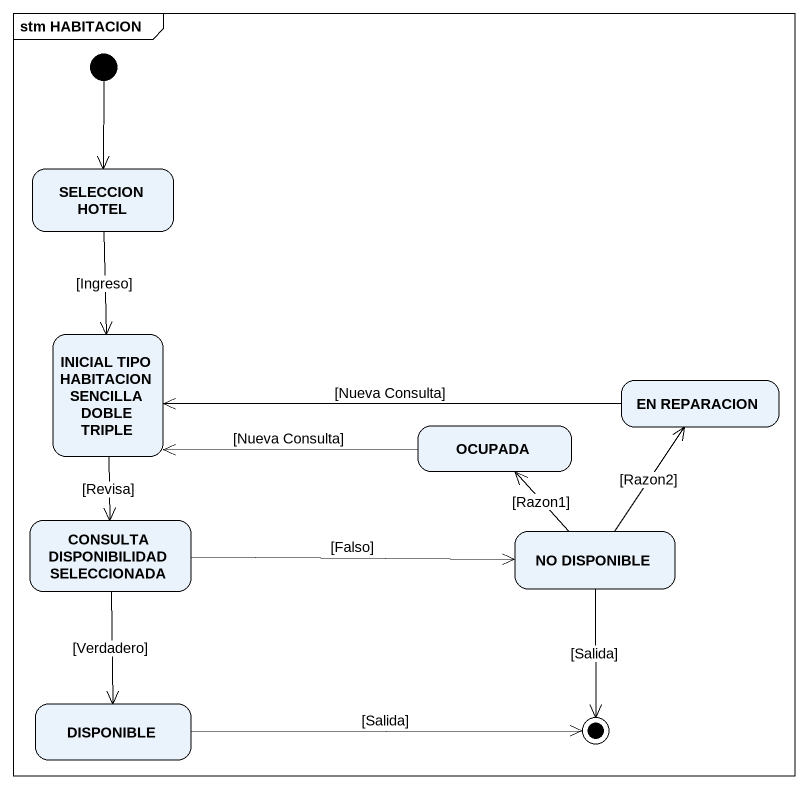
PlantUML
@startuml
mainframe stm HABITACION
hide empty description
state "SELECCION HOTEL" as SELECCION_HOTEL
state "INICIAL TIPO HABITACION SENCILLA DOBLE TRIPLE" as INICIAL_TIPO_HABITACION
state "EN REPARACION" as EN_REPARACION
state OCUPADA
state "CONSULTA DISPONIBILIDAD SELECCIONADA" as CONSULTA_DISPONIBILIDAD
state "NO DISPONIBLE" as NO_DISPONIBLE
state DISPONIBLE
[*] --> SELECCION_HOTEL
SELECCION_HOTEL --> INICIAL_TIPO_HABITACION : [Ingreso]
INICIAL_TIPO_HABITACION --> CONSULTA_DISPONIBILIDAD : [Revisa]
EN_REPARACION -left-> INICIAL_TIPO_HABITACION : [Nueva Consulta]
OCUPADA -left-> INICIAL_TIPO_HABITACION : [Nueva Consulta]
CONSULTA_DISPONIBILIDAD -right-> NO_DISPONIBLE : [Falso]
CONSULTA_DISPONIBILIDAD --> DISPONIBLE : [Verdadero]
NO_DISPONIBLE -up-> EN_REPARACION : [Razon2]
NO_DISPONIBLE -up-> OCUPADA : [Razon1]
NO_DISPONIBLE --> [*] : [Salida]
DISPONIBLE -right-> [*] : [Salida]
@enduml
